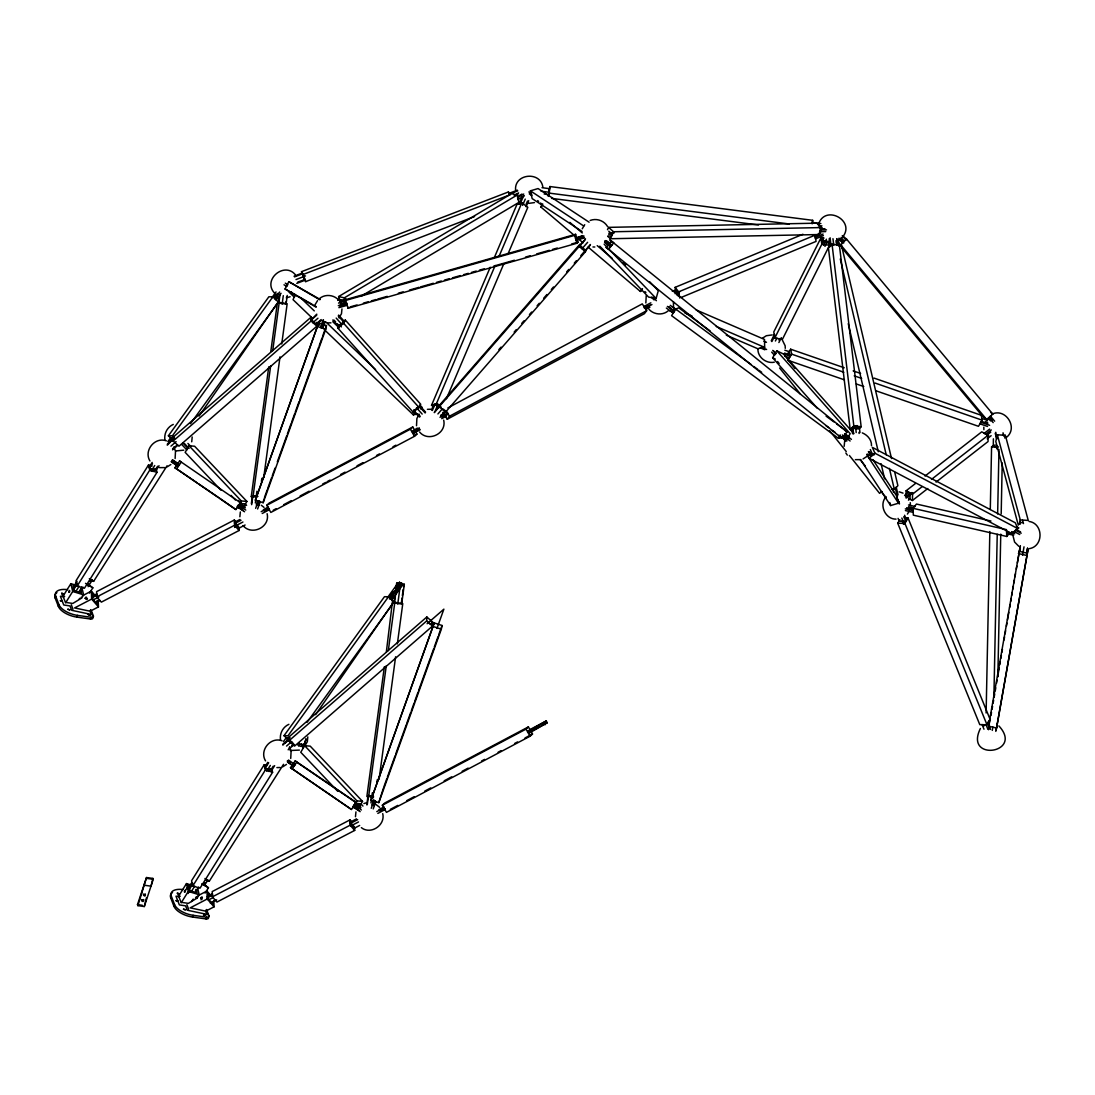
<?xml version="1.0" encoding="UTF-8"?>
<svg xmlns="http://www.w3.org/2000/svg" width="1095" height="1095" viewBox="0 0 1095 1095"><rect width="100%" height="100%" fill="white"/><g stroke="black" fill="none" stroke-linecap="round" stroke-linejoin="round"><path stroke-width="1.5" d="M986.116 712.954L989.839 531.527M990.291 509.49L991.577 446.76L995.15 444.94M998.311 446.842L993.261 446.13L993.411 438.821M997.025 449.046L997.093 445.638M993.89 697.05L997.23 534.278M997.641 513.925L998.968 449.497M997.846 676.587L1000.762 534.155M1001.186 513.815L1002.226 462.952M906.03 495.556L906.126 490.779L915.584 483.401M908.453 500.169L910.027 498.95L910.15 493.174L908.535 492.326L904.593 495.392M909.206 498.827L912.422 500.497L912.559 494.132L922.017 486.755M925.029 476.038L981.75 431.841L988.183 435.18L988.046 441.559L936.061 482.074M173.147 441.052L173.297 437.069L311.226 317.044L311.076 321.027L173.147 441.052L178.978 446.199L316.907 326.173L317.057 322.19M288.751 740.959L288.902 736.99L426.831 616.964L432.662 622.111L432.511 626.08L294.582 746.106L288.751 740.959L426.68 620.933L426.831 616.964M282.866 745.134L289.121 738.714L282.893 744.135M321.136 320.575L316.688 324.435L311.404 319.781L316.77 314.142M316.688 324.435L317.618 322.655M141.406 899.543L142.336 900.583L143.596 899.57M145.402 894.136L144.129 895.149L143.226 894.04M548.978 192.871L548.814 195.868L547.568 195.704M542.011 187.697L549.457 188.655L549.129 194.65L544.147 194.007M548.732 196.375L549.95 186.547L812.682 220.314L812.504 223.626M175.118 458.518L175.501 451.208L173.913 447.034M191.721 441.819L192.186 437.001M239.86 516.785L240.339 511.967M290.722 758.438L291.106 751.129L289.532 746.941M341.955 308.941L341.476 313.759L338.998 317.878M307.791 736.921L307.325 741.739L304.834 745.859M355.464 816.706L355.943 811.888M515.581 189.996C514.185 173.599 540.355 170.943 542.833 186.916M646.228 295.65L645.845 302.959M844.163 446.322L844.628 441.504M253.903 497.089L251.261 496.637L268.754 366.811M270.78 351.714L277.295 303.411L279.225 302.371L287.164 303.726L281.743 343.981M251.357 503.7L252.356 496.309L257.147 496.788M279.389 295.691L278.39 303.082L284.632 303.808M251.672 504.672L252.835 496.049M278.869 302.822L280.033 294.199M251.261 496.637L253.178 495.597L270.67 365.771M272.71 350.674L279.225 302.371M255.354 503.016L256.942 491.217M282.154 304.095L283.29 295.664M261.431 481.389L261.842 478.364M258.721 503.7L259.05 501.236M285.576 304.314L285.918 301.85M286.411 298.155L286.575 296.923M259.036 504.672L259.364 502.208M286.069 304.054L287.232 295.431M263.731 477.625L280.005 356.861M384.359 666.732L366.866 796.558L368.782 795.518L373.559 796.325M386.384 651.634L392.503 601.1M366.798 804.852L367.961 796.229L372.752 796.708M394.994 595.612L393.995 603.003L401.673 603.975L404.329 584.265L396.65 583.307L395.487 591.916M367.277 804.592L368.44 795.969M394.487 602.743L395.637 594.12M395.815 592.888L397.129 583.033M368.782 795.518L386.289 665.692M388.314 650.594L394.83 602.291L402.768 603.646L397.348 643.901M370.959 802.936L372.327 792.821M397.759 604.016L400.483 583.786L389.491 598.992M376.844 782.815L377.241 779.791M401.359 603.003L402.016 598.075M402.344 595.612L403.179 589.452M403.507 586.988L404.329 584.265M374.641 804.579L374.805 803.347M374.969 802.115L375.133 800.897M379.116 779.161L395.61 656.781M996.217 729.886L1028.054 549.375L996.559 728.024L988.525 726.177L1020.034 547.527M988.539 729.722L989.387 724.835M990.975 715.555L991.509 712.462M992.043 709.382L992.576 706.302M993.11 703.223L993.644 700.129M994.178 697.05L994.712 693.97M995.245 690.89L995.779 687.797M996.573 683.184L997.107 680.091M997.641 677.011L999.242 667.758M999.776 664.679L1000.31 661.599M1000.844 658.519L1001.377 655.426M1001.898 652.346L1002.431 649.267M1004.033 640.014L1004.567 636.934M1005.101 633.854L1005.634 630.761M1006.428 626.148L1006.962 623.055M1007.496 619.975L1008.837 612.269M1009.631 607.643L1010.165 604.563M1010.699 601.483L1011.232 598.39M1011.766 595.31L1012.3 592.231M1012.834 589.151L1013.368 586.071M1013.902 582.978L1014.435 579.898M1014.969 576.819L1015.503 573.739M1016.297 569.113L1016.831 566.019M1017.364 562.939L1017.898 559.86M1018.158 558.313L1020.362 545.666M988.812 729.024L989.374 725.766M1019.938 549.047L1019.377 551.374L1026.645 553.043L1027.616 548.266M1020.075 548.225L1020.348 546.597M992.275 730.406L992.864 727.039M1022.566 555.247L1024.017 546.829M995.807 731.392L997.203 724.178M1026.645 553.043L1027.493 548.157M323.86 324.722L326.461 325.571L325.735 329.253L263.183 502.714L255.354 500.169L318.631 323.025L322.546 324.298M263.183 502.714L263.909 499.033M255.354 500.169L318.631 323.025M325.119 321.793L322.833 328.13L320.862 327.487L323.052 319.918M370.959 800.089L434.25 622.932L442.065 625.491L441.34 629.173L378.788 802.635L370.959 800.089L434.25 622.932M378.788 802.635L383.428 788.099M997.353 434.783L1020.253 519.892L1028.246 520.44L1005.347 435.331L997.353 434.783L995.807 441.518L1018.295 525.107M1004.731 438.027L1005.347 435.331M1019.322 523.93L1020.253 519.892M1019.664 524.135L1020.047 522.438L1022.949 522.63M549.115 189.75L549.95 186.547M549.142 189.873L549.457 188.655M811.888 223.64L812.682 220.314M988.525 726.177L990.181 720.168M599.814 246.17L648.555 297.073L656.124 298.456L658.287 290.736L649.622 281.689M146.511 877.533L137.902 905.647L144.294 906.537L153.245 879.285L152.917 878.423L146.511 877.533L137.491 904.607L137.902 905.647M86.3 599.485L87.052 598.568M91.556 611.188L93.39 615.951L92.815 617.703A3.244 1.533 18.3 0 1 90.433 619.003L76.924 617.128A16.233 7.665 18.3 0 1 58.363 606.384L55.106 597.938L55.694 596.186A16.233 7.665 18.3 0 1 67.603 589.671M58.363 606.384L58.938 604.632L55.694 596.186M76.924 617.128L77.499 615.376A16.233 7.665 18.3 0 1 58.938 604.632M90.433 619.003L91.008 617.251A3.244 1.533 18.3 0 0 93.39 615.951M146.484 897.667L144.294 906.537M206.544 909.507L208.994 915.872L208.42 917.624A3.244 1.533 18.3 0 1 206.038 918.924L192.528 917.049A16.233 7.665 18.3 0 1 173.968 906.304L170.71 897.859L171.299 896.107A16.233 7.665 18.3 0 1 183.207 889.592M173.968 906.304L174.543 904.552L171.299 896.107M192.528 917.049L193.103 915.297A16.233 7.665 18.3 0 1 174.543 904.552M206.038 918.924L206.613 917.172A3.244 1.533 18.3 0 0 208.994 915.872M303.069 747.721L306.025 738.783L304.711 744.586A13.441 9.841 -85 0 1 303.739 746.256L301.522 743.916M152.917 878.423L151.028 886.17L144.636 885.28L144.239 884.24M440.053 405.684L434.277 412.651M434.482 412.076L579.145 246.471L579.953 244.171L440.053 404.589L439.246 406.888L445.583 412.09L445.993 410.926M590.26 245.102L585.483 250.563L579.748 245.855L585.51 238.902M585.483 250.563L579.953 245.28M445.583 412.09L585.483 251.672L586.29 249.373M256.312 505L257.831 500.771M255.641 508.34L258.31 500.949L260.281 501.592L257.612 508.983M320.862 327.487L323.531 320.096M257.599 505.247L258.748 502.044M321.903 326.912L323.641 322.094M258.283 505.644L258.666 504.59M259.05 503.536L259.419 502.468M323.504 324.791L324.64 321.615M264.47 497.486L267.262 489.739M267.823 488.192L271.724 477.352M272.285 475.791L275.078 468.058M277.309 461.857L286.808 435.536M287.369 433.976L291.27 423.135M291.831 421.589L294.623 413.842M295.185 412.295L299.099 401.454M299.647 399.908L302.439 392.161M303 390.614L310.829 368.933M311.377 367.386L318.645 347.252M319.206 345.705L321.998 337.958M322.546 336.411L326.461 325.571M371.917 804.921L373.819 799.637M371.26 808.261L373.915 800.869L375.886 801.499L373.231 808.904M436.932 628.434L443.886 609.149L427.118 623.739M373.888 805.564L374.654 803.443M375.024 802.389L375.407 801.335M383.975 786.552L386.768 778.819M387.329 777.258L395.158 755.577M395.706 754.031L406.327 724.603M406.875 723.056L410.789 712.215M411.35 710.669L414.143 702.922M414.704 701.375L418.057 692.081M418.605 690.534L430.335 658.013M430.896 656.466L433.688 648.719M434.25 647.172L438.151 636.332M438.712 634.785L442.065 625.491M295.226 294.473L293.063 299.688L312.718 318.522M324.284 329.595L413.335 414.854L414.95 410.94M421.014 409.27L421.917 407.094L419.768 405.041M433.538 406.82L431.539 405.287L490.231 267.248M494.228 257.831L516.908 204.505L521.836 202.767L527.817 207.325L507.806 254.396M431.512 409.927L433.661 404.863L434.907 404.411L438.958 407.518M522.041 196.977L519.03 204.067L520.276 203.629L523.725 195.526M432.32 410.502L434.907 404.411M431.539 405.287L436.467 403.549L495.159 265.51M499.156 256.093L521.836 202.767M435.427 410.392L438.082 404.137M522.602 205.354L525.258 199.098M438.178 408.298L439.519 405.15M526.161 204.149L526.599 203.136M527.024 202.123L527.462 201.11M526.12 206.75L528.707 200.672M446.445 398.703L503.796 263.799M607.492 229.69L608.519 227.363L816.706 223.175L821.743 227.568L818.677 234.549L610.476 238.737L607.958 236.547M608.752 231.182L612.173 234.166L611.393 235.918L607.876 235.986M610.476 238.737L613.556 231.757L821.743 227.568M343.296 321.56L345.295 320.041L420.713 404.247L419.098 407.586L413.089 412.103L337.657 327.898L339.286 324.572L341.38 326.912M332.784 320L338.547 326.447L344.405 321.506L338.629 315.059M338.547 326.447L344.405 321.506M337.657 327.898L343.679 323.381L345.295 320.041M413.089 412.103L414.156 409.886M419.741 417.099L413.978 410.652L414.375 409.804M413.978 410.652L419.823 405.711L425.599 412.158M823.454 238.327L820.88 237.971L773.782 331.949L774.726 338.136L782.473 339.217L829.572 245.239L829.093 242.146M771.236 340.832L774.494 334.317L774.74 335.878L771.879 341.572M829.668 241.242L828.847 242.871L821.839 241.899L822.824 237.902M821.839 241.899L823.878 237.834M774.726 338.136L821.839 244.171L820.88 237.971M775.397 341.01L776.93 337.972M823.385 245.294L826.424 239.216M824.932 246.389L827.149 241.981M779.051 340.175L779.873 338.547M778.887 342.543L781.337 337.657M316.017 307.106L285.042 288.998L288.834 281.675L320.041 299.387M904.415 517.88L908.029 517.962L990.085 719.36L986.992 724.78L979.779 724.63L897.722 523.232L899.269 520.522M904.593 515.252L906.523 519.988L905.743 521.357L899.214 521.206L899.994 519.838M986.992 724.78L904.922 523.396L908.029 517.962M243.679 506.944L246.909 501.442L194.609 446.24L189.024 445.747L185.151 452.344L221.094 490.3M246.909 501.442L241.311 500.949L237.437 507.56L240.243 507.806M246.621 505.384L245.198 503.892L240.133 503.454L239.148 505.11L242.707 508.86M245.198 503.892L244.226 505.548L244.924 506.301M359.283 806.864L362.513 801.362L310.227 746.147L304.629 745.668L300.755 752.265L337.794 791.37M362.513 801.362L356.915 800.869L353.042 807.48L355.848 807.727M356.888 807.275L354.753 805.03L355.738 803.36L360.803 803.812L362.938 806.057M354.753 805.03L359.831 805.468L360.803 803.812M817.486 408.435L772.646 357.778L776.779 350.783L783.404 353.972L853.73 433.415M846.846 439.259L850.158 433.675L776.779 350.783M315.073 304.711L317.564 300.591M419.385 414.266L416.894 418.399L416.511 425.709M582.239 228.814L584.716 224.694M818.554 224.064C825.315 203.944 856.112 220.889 842.479 237.232M885.978 496.801C878.71 504.863 885.294 519.372 896.052 519.126M907.413 514.089L909.069 511.338M980.395 728.49C963.764 762.134 1024.29 753.374 998.886 725.917M710.08 330.854L678.79 307.859L675.642 309.036L671.591 315.675L838.469 438.356L841.617 437.165L839.016 435.249M838.469 438.356L840.495 435.03M75.541 585.1L70.874 583.662L63.072 596.132L64.646 596.364M152.137 466.059L148.523 464.937L75.966 580.829L77.184 586.017L84.411 588.261L156.982 472.369L156.065 468.468M72.749 589.288L76.759 582.868L77.061 584.183L73.625 589.671M152.191 462.405L149.317 466.99L149.632 468.29L156.174 470.316L159.049 465.745M70.874 583.662L72.708 591.478L65.864 602.414L72.763 603.454L81.523 598.157L83.59 594.845L81.755 587.029M149.632 468.29L152.492 463.719M77.184 586.017L149.741 470.125L148.523 464.937M75.514 591.998L79.114 586.249M151.124 471.247L154.724 465.498M153.04 471.521L154.847 468.619M79.292 591.314L79.867 590.397M80.441 589.48L81.016 588.562M156.448 468.099L156.174 470.316M157.023 467.182L157.598 466.265M79.606 592.614L83.042 587.125M192.706 885.499L186.478 883.583L178.677 896.052L180.251 896.285M185.055 891.138L188.614 885.458L191.502 886.348M266.537 765.597L264.128 764.857L191.57 880.736L192.788 885.937L200.015 888.168L272.587 772.29L271.971 769.689M188.929 888.291L192.364 882.789L192.665 884.103L188.655 890.509M267.796 762.325L264.922 766.897L265.236 768.211L271.779 770.237L274.653 765.651M265.236 768.211L268.672 762.722M186.478 883.583L188.313 891.398L181.469 902.335L188.367 903.375L197.127 898.078L199.194 894.766L197.73 888.51M188.053 893.493L189.832 890.646L188.614 885.458M192.788 885.937L265.346 770.045L264.128 764.857M191.119 891.919L194.718 886.17M266.728 771.167L270.328 765.419M268.645 771.441L270.451 768.539M195.471 890.317L196.046 889.4M272.053 768.006L273.202 766.185M195.211 892.534L198.647 887.046M191.625 901.582L193.185 899.077M788.318 352.85L790.617 349.195L844.231 367.769M788.277 353.233L789.235 351.7L784.828 350.181M789.235 351.7L790.193 356.203L789.235 357.736L784.814 356.203M844.437 379.855L787.852 360.255L791.685 354.164L790.617 349.195M874.015 378.09L981.216 415.251L982.283 420.22L978.451 426.297L875.699 390.696M74.474 585.387L77.047 581.336M87.983 584.99L88.668 583.922M90.009 581.801L90.68 580.747M88.106 586.66L92.158 580.295L91.364 579.679M90.515 579.515L93.623 581.377L167.042 465.799M89.503 593.12L92.842 587.851L88.106 584.21M190.078 885.307L191.803 882.597M204.272 883.843L204.943 882.789M206.284 880.667L206.969 879.6L209.227 881.283L283.537 764.31M204.382 885.513L207.763 880.216L204.943 878.532M205.107 893.041L208.447 887.771L203.711 884.13M79.21 599.047L79.689 598.335M195.54 897.886L196.019 897.175M274.749 295.499L275.447 294.487M275.023 297.484L277.843 293.419M276.748 298.579L278.157 296.553M199.057 416.1L277.213 303.356M174.913 467.716L179.607 460.94L240.544 502.783L235.849 509.558L174.913 467.716L197.182 482.909M171.107 461.638L178.156 466.456L176.747 465.252L177.924 463.541L172.887 460.105M176.473 469.043L181.168 462.268L179.607 460.94M389.656 596.433L390.354 595.42M391.052 594.407L392.462 592.381M395.268 588.33L395.979 587.317M397.375 585.291L399.483 582.239L401.208 583.348L400.51 584.36M392.037 595.365L399.771 584.224L399.483 582.239M398.553 586.578L400.483 583.786M391.654 599.512L393.064 597.487M393.762 596.474L394.46 595.461M396.568 592.422L398.676 589.384M399.388 588.357L401.495 585.319L399.771 584.224M315.606 714.652L392.818 603.277L394.83 602.291M290.517 767.636L295.212 760.861L354.588 801.362L356.149 802.703L351.454 809.479L290.517 767.636L351.454 809.479M287.725 762.243L293.761 766.377L294.952 764.666L293.528 763.461M292.078 768.964L296.772 762.188L295.212 760.861M171.176 438.397L168.397 435.783L268.864 296.772L272.86 296.854L278.404 302.083L190.503 423.71M167.85 441.627L170.669 437.74L173.078 437.781M271.834 297.758L276.049 291.927M168.397 435.783L172.394 435.851L272.86 296.854M169.246 442.955L169.958 441.983M170.656 441.011L172.066 439.054L170.669 437.74M274.64 297.128L276.748 294.213M171.915 440.163L173.913 437.398M274.886 297.703L277.884 293.542M172.175 440.724L173.585 438.78M274.749 298.798L279.663 291.995M276.145 300.126L281.059 293.309M286.781 738.317L284.002 735.703L384.468 596.693L388.465 596.775L394.008 602.004L307.079 722.289M283.454 741.548L286.274 737.66L289.888 737.729L287.082 741.616M387.438 597.678L397.978 583.087L401.605 583.156L403.001 584.484L391.75 600.046M388.465 596.775L287.999 735.772L284.002 735.703M286.958 739.946L287.67 738.974L286.274 737.66M390.942 596.077L391.64 595.105M393.05 593.161L394.46 591.218M396.568 588.302L397.266 587.331M285.521 742.848L289.532 737.318M390.354 598.719L401.605 583.156M62.333 601.401L60.211 600.649L62.196 600.868M177.938 901.322L175.816 900.569L177.814 900.788M583.074 242.83L540.725 206.887L542.805 204.053M588.07 247.059L640.383 291.462L642.464 288.628M441.696 418.673L445.72 416.524L447.773 413.8L441.737 417.031M442.859 412.391L447.253 419.221L449.525 416.209L646.666 310.706L642.272 303.876L447.869 407.929M646.666 310.706L644.394 313.704L447.253 419.221M609.6 243.172L611.311 241.023L847.078 431.895L841.945 438.342L606.178 247.47L608.752 244.253M604.577 242.2L610.449 246.745L611.749 245.116L606.288 240.695M1008.536 534.333L1006.784 536.468L913.326 515.156L912.997 508.313L916.488 504.042L990.961 521.028M579.748 245.855L585.305 239.476M437.918 413.951L442.38 408.832M582.034 248.702L587.618 242.31M441.025 415.867L444.994 411.309M498.855 349.62L501.045 347.115M514.157 332.086L516.347 329.581M521.809 323.312L523.999 320.808M529.46 314.539L531.636 312.034M537.111 305.765L539.287 303.26M543.667 298.251L546.939 294.487M551.319 289.477L553.509 286.972M566.621 271.93L568.798 269.425M574.273 263.156L576.449 260.651M580.829 255.641L588.07 247.251M588.864 246.334L590.451 244.513M440.026 417.359L445.583 410.981L443.283 409.092M839.578 246.553L841.343 244.664L891.522 458.572M891.932 489.424L894.355 489.451L897.886 485.687L894.697 472.137M345.733 300.4L346.745 299.332L575.628 234.303L577.982 242.173L576.969 243.241L348.087 308.27L345.733 300.4L574.615 235.37L575.628 234.303M348.087 308.27L349.1 307.202M577.051 239.285L576.134 240.243L584.511 237.875M1006.428 437.398C1018.555 427.953 1005.853 407.887 992.221 414.006M859.356 428.569L861.163 426.749L839.386 245.129L832.036 244.212L828.422 247.867L850.199 429.486L853.142 429.856M850.199 429.486L853.813 425.832L832.036 244.212M852.567 433.757L851.896 428.159L852.8 427.242L859.465 428.063L859.999 432.552M858.562 428.994L859.465 428.063M168.808 441.189L170.108 439.889M173.393 448.279L175.118 446.541L172.586 448.868M838.838 239.408L842.685 242.529L844.163 241.078L841.111 237.437M838.578 243.131L840.714 244.856L846.544 239.08L992.768 414.061L986.937 419.837L982.694 416.387L841.945 247.963M266.728 505.329L269.11 503.125L412.774 426.982L416.908 434.085L414.526 436.289L270.848 512.433L266.728 505.329L410.406 429.185L412.774 426.982M382.333 805.249L384.715 803.046L528.392 726.902L532.512 734.006L530.131 736.196L386.453 812.353L382.333 805.249L526.011 729.106L528.392 726.902M546.254 720.948L529.816 729.667L527.667 731.652L546.254 720.948L547.295 722.741L528.693 733.445M867.13 454.001L871.168 456.122L872.633 454.836L870.32 449.552M869.129 458.312L874.919 453.207L1017.83 528.611L1012.04 533.73L869.129 458.312L867.842 455.397M167.289 444.214L173.516 438.794L167.261 445.213M311.404 319.781L316.729 315.141M170.957 446.144L176.103 441.655M312.8 322.696L317.961 318.221M176.131 445.774L177.02 445.008M318.508 321.889L321.163 319.576M172.545 449.867L177.869 445.241M286.562 746.065L291.708 741.575M430.198 624.246L432.662 622.111M289.08 748.022L289.97 747.242M291.735 745.695L292.625 744.928M288.149 749.788L294.363 744.381M540.725 206.887L542.436 205.477M640.383 291.462L642.081 290.052M881.845 491.491L879.586 493.339L849.378 455.465M897.517 500.908L898.311 500.292M989.647 429.103L984.145 433.387L985.774 434.236L991.276 429.938M898.352 502.372L899.146 501.756M905.428 496.856L910.15 493.174M909.534 494.379L911.902 492.545M906.099 498.115L912.819 492.873M986.718 435.276L990.756 432.128M931.475 479.391L988.183 435.18M987.95 436.097L988.73 435.481M987.211 438.78L991.139 435.714M912.422 500.497L927.78 488.521M319.329 298.73C324.887 293.761 333.92 294.664 338.793 300.167M173.27 424.422C167.248 427.091 163.867 433.62 164.934 440.08M167.179 466.881L170.875 464.513M668.374 310.679C662.817 315.661 653.783 314.744 648.911 309.255M762.64 338.095L766.336 335.727L772.235 334.933M288.875 724.329C282.866 727.012 279.471 733.54 280.539 740.001M282.784 766.801L286.479 764.419M863.079 458.914L866.775 456.533M339.614 300.988L338.629 296.553L511.57 193.692L517.251 194.992L518.907 202.383L360.83 296.403M337.766 300.427L339.518 299.373L344.665 300.564L345.076 302.425L340.696 305.026M514.212 195.485L518.592 192.871M338.629 296.553L344.309 297.854L517.251 194.992M338.547 303.123L345.883 298.771M517.511 196.689L521.918 194.061M340.285 303.164L344.665 300.564M523.738 194.048L517.606 197.702L518.017 199.564L524.149 195.909M440.628 415.32L446.664 412.09M650.854 302.809L643.805 306.573L644.914 308.297L651.963 304.519M441.586 416.415L444.611 414.8L445.72 416.524M644.763 307.681L645.776 307.134M646.775 306.6L647.788 306.066M442.093 416.497L448.088 413.294M644.435 308.201L650.43 304.985M645.872 309.392L649.896 307.243M263.347 509.709L268.48 506.985M417.291 428.104L412.048 431.731L419.248 427.926M261.185 511.693L268.385 507.888L269.425 509.668L262.225 513.487M264.1 510.9L267.112 509.298M413.499 431.717L419.536 428.515M266.441 510.407L267.467 509.859M416.278 430.992L413.089 433.524L420.288 429.705M417.304 430.445L418.331 429.897M273.23 510.229L276.227 508.641M283.714 504.672L291.188 500.716M300.167 495.953L309.146 491.19M322.614 484.058L325.612 482.471M327.104 481.677L330.101 480.089M340.572 474.532L345.062 472.15M357.038 465.813L363.02 462.637M376.488 455.506L379.486 453.919M392.954 446.774L395.952 445.186M413.91 435.673L416.908 434.085M378.952 809.616L384.085 806.892M376.789 811.614L383.989 807.795L385.029 809.588L377.83 813.407M379.705 810.82L382.73 809.219M527.598 732.432L539.671 726.04M542.682 724.438L545.707 722.837M382.046 810.327L383.072 809.78M384.099 809.232L385.125 808.685M531.883 730.912L530.856 731.446L529.816 729.667M532.909 730.365L533.936 729.817M534.962 729.27L535.989 728.722M537.015 728.189L538.042 727.641M539.082 727.094L540.109 726.546M541.135 725.999L542.162 725.465M543.188 724.917L547.295 722.741M390.34 809.356L397.813 805.386M406.792 800.623L414.28 796.667M424.75 791.11L430.746 787.935M444.214 780.803L451.687 776.834M462.172 771.277L468.154 768.115M481.622 760.97L484.62 759.382M498.088 752.251L501.086 750.664M514.554 743.519L517.538 741.931M525.025 737.962L532.512 734.006M82.385 595.776L91.35 591.108L95.238 595.598M235.863 521.74L234.344 520.002L96.606 591.642L96.812 596.926L101.342 602.14L239.08 530.5L238.984 527.858M86.382 599.335L87.436 598.787M91.638 596.597L96.894 593.86L96.949 595.201L91.693 597.938M245.102 524.998L238.792 528.269L234.686 523.547L234.645 522.219L239.901 519.482M234.686 523.547L240.996 520.276M91.35 591.108L91.651 599.061L74.597 607.93L90.461 611.297M96.812 596.926L234.549 525.285L234.344 520.002M92.774 600.115L98.837 596.967M235.329 525.97L242.926 522.014M234.576 527.448L237.437 525.956M95.785 602.647L100.001 600.471M98.222 600.539L98.454 606.904L91.145 610.709L90.817 609.86M197.99 895.683L206.955 891.029L210.842 895.505M351.468 821.647L349.962 819.909L212.211 891.563L212.416 896.846L216.947 902.061L354.684 830.421L354.588 827.765M200.933 899.803L201.986 899.255M207.242 896.518L212.498 893.78L212.553 895.121L207.297 897.845M359.653 825.452L354.397 828.19L350.29 823.467L350.249 822.14L356.546 818.855M350.29 823.467L357.654 819.649M206.955 891.029L207.256 898.981L190.202 907.851L206.065 911.218M212.416 896.846L350.154 825.206L349.962 819.909M208.379 900.035L212.923 897.667M350.947 825.876L358.53 821.934M210.35 903.115L216.659 899.83M206.75 910.629L214.059 906.824L213.826 900.46M993.261 446.13L994.164 445.665M675.656 290.462L675.122 287.355L802.922 234.262M672.316 291.297L675.697 289.888L678.886 293.939L676.642 294.883M674.835 291.927L675.971 291.448L679.16 295.513L678.038 295.978M675.122 287.355L678.654 291.831L814.981 235.192L816.062 241.406L681.158 297.457M675.095 293.665L679.79 291.722M814.529 235.74L820.785 233.139M823.098 234.029L815.214 237.3L815.488 238.874L823.372 235.603M301.522 271.669L508.422 191.953L510.106 194.732L303.205 274.448L301.522 271.669L302.357 274.065M294.076 276.2L302.275 273.052L302.699 273.75L304.971 280.238L296.772 283.4M509.161 193.322L517.36 190.16M294.5 276.898L302.699 273.75M509.586 194.02L517.784 190.872M295.992 279.581L305.519 275.913M514.965 195.211L518.14 193.979M297.525 282.25L301.029 280.895M302.206 280.443L304.547 279.54L302.275 273.052M304.04 278.842L305.724 281.62L474.573 216.55M203.369 915.967L204.19 915.967M860.56 459.626L890.618 505.561L898.489 503.207L896.394 495.57L872.852 459.558M582.075 231.497L532.156 198.592L530.391 190.831L538.083 188.559L589.124 222.203M340.408 304.369L346.39 302.658M582.444 235.603L575.546 238.272L583.909 235.89M338.287 305.669L346.663 303.288L347.252 305.272L338.889 307.654M339.751 305.984L344.665 304.574M340.997 306.34L342.188 306.011M344.583 305.327L345.787 304.985M578.242 238.943L580.637 238.258M581.842 237.916L584.224 237.245M350.687 306.751L357.052 304.944M363.403 303.137L368.18 301.782M371.356 300.879L376.119 299.524M377.707 299.072L387.247 296.362M398.375 293.2L403.138 291.845M409.503 290.038L419.043 287.328M420.631 286.876L433.346 283.263M436.522 282.359L441.285 281.004M444.474 280.101L449.237 278.746M452.413 277.843L460.365 275.584M463.541 274.681L468.304 273.326M471.493 272.422L476.257 271.067M479.432 270.164L484.209 268.809M493.736 266.099L514.404 260.24M525.532 257.079L530.295 255.724M536.659 253.917L549.375 250.303M552.551 249.4L557.314 248.045M571.617 243.98L577.982 242.173M534.497 202.589L528.611 203.383M287.561 297.47L290.134 296.745M590.178 220.451C596.488 218.028 603.975 220.56 607.438 226.364M183.768 450.168L176.049 450.921M299.373 750.089L290.148 750.499M1029.259 548.663C1043.822 546.391 1043.453 523.437 1029.054 521.439M363.896 803.538L366.455 802.813M413.335 414.854L417.742 413.924M696.174 309.94L764.515 339.45L764.652 347.375L757.63 348.675L726.3 335.152M327.638 322.915L330.964 322.833M774.274 362.212C766.254 363.868 757.576 357.257 757.918 348.894M427.42 409.325L430.732 409.243M164.606 467.592L159.446 467.633M860.519 459.626L855.359 459.654M276.898 767.595L280.21 767.513M818.43 225.94L821.948 225.871M609.039 233.057L614.131 232.961M819.854 228.828L824.959 228.718M608.656 234.234L612.173 234.166M826.506 229.854L820.36 229.977L819.58 231.729L825.739 231.606M837.73 244.623L841.343 244.664M897.722 523.232L904.922 523.396M592.956 246.964L594.804 247.018M61.881 594.736L62.976 595.146M853.813 425.832L861.163 426.749M851.896 428.159L856.892 428.788M812.203 222.422L820.894 223.544M818.102 224.434L819.347 224.598M541.081 191.228L549.526 192.309M549.58 193.172L789.317 223.982M551.606 198.387L758.506 224.981M821.606 240.339L827.204 241.119M821.839 244.171L829.572 245.239M77.499 615.376L91.008 617.251M146.839 878.395L153.245 879.285M137.491 904.607L142.295 905.278M193.103 915.297L206.613 917.172M991.577 446.76L997.518 447.595M64.016 596.802L60.376 596.255L63.743 604.987L69.984 605.932L71.668 610.298L92.076 614.637L90.365 610.189M179.101 896.641L175.98 896.175L179.361 904.908L185.589 905.852L187.272 910.219L207.68 914.544L205.969 910.109M253.178 495.597L257.955 496.405M396.65 583.307L402.399 584.278M367.961 796.229L372.273 796.968M370.835 797.228L373.477 797.68M343.118 304.602L345.965 305.245M908.48 504.987L915.31 506.533M908.563 506.711L911.984 507.478M912.997 508.313L1006.442 529.624L1006.784 536.468M906.687 507.724L913.353 509.243M1011.588 531.65L1014.914 532.403M905.319 508.86L913.285 510.667M1014.709 533.799L1006.729 531.992L1006.825 533.703L1013.655 535.263M905.401 510.571L913.367 512.392M1018.377 553.536L1026.398 555.384M899.173 491.819L903.033 493.133M166.399 440.847C154.901 436.59 143.513 450.497 149.933 460.968M282.004 740.768C270.506 736.511 259.118 750.417 265.537 760.888M149.741 470.125L156.982 472.369M75.897 586.427L73.009 585.538L74.227 590.725L81.468 592.97L80.551 589.069M72.708 591.478L83.59 594.845M265.346 770.045L272.587 772.29M189.832 890.646L197.073 892.89L196.457 890.29M188.313 891.398L199.194 894.766M177.883 894.724L178.718 895.176M317.906 326.707L325.735 329.253M433.511 626.627L441.34 629.173M853.156 370.876L860.602 373.45M982.037 418.523L987.553 420.439M791.685 354.164L843.793 372.232M854.223 375.845L861.669 378.418M875.069 383.058L982.283 420.22M985.486 421.589L987.69 422.355M784.499 353.083L790.96 355.314M981.339 421.301L987.799 423.532M783.582 353.918L790.193 356.203M989.62 425.312L980.791 422.259L979.833 423.792L987.553 426.461M856.345 383.989L863.791 386.562M763.872 341.161L766.5 342.297M676.381 309.269L673.534 308.037L673.425 301.7M684.922 312.951L692.04 316.031M716.253 326.474L764.652 347.375M766.623 349.483L762.024 347.485L760.245 347.813L764.857 349.811M669.36 310.569L672.207 311.788M862.299 432.881C867.473 434.975 871.812 439.903 871.497 445.733M772.646 357.778L775.287 359.05M285.042 288.998L306.833 301.193M906.126 490.779L912.559 494.132M908.398 498.102L910.027 498.95M1016.461 526.668L1018.884 527.941M1016.625 528.817L1017.433 529.241M868.376 451.592L874.399 454.781M1016.037 529.501L1020.554 531.883M868.595 452.714L872.633 454.836M1021.197 533.224L1015.544 530.254L1014.093 531.54L1019.732 534.524M288.834 281.675L319.808 299.784M285.316 283.153L287.739 284.577L286.794 286.425L284.016 284.796M308.174 301.987L312.212 304.342M313.567 305.135L316.25 306.709M89.338 578.612L92.158 580.295M85.519 583.334L92.842 587.851M206.12 879.436L209.227 881.283M201.781 883.788L208.447 887.771M92.035 614.596L90.324 612.379M207.639 914.517L205.901 912.217M530.391 190.831L583.703 225.981M528.858 191.94L531.417 193.623L531.869 195.581L529.296 193.883M238.313 504.727L243.35 508.162M172.285 459.927L179.334 464.745L177.924 463.541M238.71 505.247L245.773 510.065M171.792 460.735L177.431 464.581M238.039 505.917L242.255 508.805M171.71 461.803L176.747 465.252M237.122 506.437L243.172 510.557M237.533 506.958L244.582 511.776M198.414 483.744L218.206 497.253M219.452 498.102L235.849 509.558M296.772 762.188L356.149 802.703M288.491 760.026L294.952 764.666M353.918 804.647L361.377 809.985M287.396 760.642L290.216 762.572M353.644 805.838L356.464 807.768M287.314 761.723L291.338 764.474M352.727 806.358L353.74 807.042M354.753 807.727L358.777 810.478M353.137 806.878L360.187 811.682M611.311 241.023L613.789 242.789L608.656 249.236L606.178 247.47M611.749 245.116L605.877 240.571M844.615 430.13L847.078 431.895M839.482 436.576L841.945 438.342M826.109 416.155L833.938 421.904M836.539 423.82L845.668 430.527M675.642 309.036L751.252 364.621M753.866 366.538L757.767 369.412M759.081 370.37L761.682 372.3M670.236 305.327L676.135 309.666M844.984 433.798L848.926 436.686M669.209 306.997L671.18 308.448M673.151 309.899L674.137 310.624M846.928 437.644L847.913 438.37M669.072 307.271L674.588 311.322M667.375 306.395L674.274 311.459L673.247 313.143L666.362 308.065M843.123 435.591L848.05 439.204M842.096 437.261L847.024 440.888M825.972 425.668L828.587 427.584M832.487 430.458L835.102 432.374M375.475 804.113L379.664 807.343M361.364 827.642C370.603 835.115 385.618 825.274 382.73 813.626M436.467 403.549L441.244 407.203M92.048 580.158L93.623 581.377M88.38 584.703L90.488 586.304M203.985 884.609L206.093 886.225M1018.802 546.295L1014.586 542.039L1012.902 535.359M295.404 274.79C284.358 261.24 262.335 279.663 274.366 292.94M419.577 431.991C428.118 442.503 446.938 433.675 443.68 420.138M261.322 505.26L264.059 507.423M243.022 525.573C251.549 536.085 270.383 527.242 267.125 513.706M846.544 239.08L842.288 235.63L845.942 240.01M990.646 412.35L992.768 414.061M845.053 434.222L851.417 439.382M844.628 434.099L849.172 437.781M604.714 240.859L607.355 243.008M605.001 242.323L610.449 246.745M843.752 435.851L850.117 441.011M842.425 434.989L847.886 439.41M579.145 246.471L585.483 251.672M569.811 222.367L582.266 232.948M597.213 245.636L612.16 258.31M537.672 200.59L538.63 201.398M540.533 203.013L542.449 204.642M644.969 291.64L645.913 292.447M238.984 501.442L240.544 502.783M292.351 765.159L293.761 766.377M608.519 227.363L613.556 231.757M311.076 321.027L316.907 326.173M426.68 620.933L432.511 626.08M289.08 739.714L293.309 743.45M397.978 583.087L399.374 584.401M172.394 435.851L174.611 437.945M332.798 321.752L339.231 327.911M300.4 297.607L314.279 310.884M325.845 321.957L375.558 369.576M291.133 291.817L295.034 295.554L294.35 297.197L288.902 291.968M414.622 412.363L418.523 416.086M317.345 322.943L319.658 325.16M609.559 239.832L611.722 242.104M623.356 262.499L625.683 264.935M604.139 244.158L656.124 298.456M656.398 300.714L653.386 297.566L651.484 297.224L654.112 299.962M187.929 443.434L190.776 446.432M189.024 445.747L241.311 500.949M184.384 443.489L189.065 448.43M238.299 500.415L245.335 507.834M182.865 442.996L187.834 448.238L186.862 449.908L181.893 444.652M240.133 503.454L243.679 507.19M231.059 495.392L235.411 499.991M303.972 743.806L304.711 744.586A13.92 5.16 30.4 0 1 302.494 744.668L300.345 744.271A7.008 5.379 -89.3 0 1 299.756 743.97M304.629 745.668L356.915 800.869M359.831 805.468L360.529 806.221M301.152 744.641L303.507 747.119M355.081 801.567L360.939 807.754M355.738 803.36L359.995 807.864M357.6 808.028L358.311 808.781M297.772 744.751C298.538 747.379 300.879 743.081 298.689 742.834M338.218 315.894L343.994 322.341M419.412 406.546L425.188 412.993M343.679 323.381L419.098 407.586M336.192 318.084L341.859 324.394M416.524 407.764L422.177 414.074M334.016 320.082L335.659 321.916M337.315 323.764L338.957 325.598M418.509 414.416L420.151 416.251M773.837 351.139L776.068 353.671M772.728 350.373L775.547 353.548L774.507 355.314L771.688 352.125M846.517 436.946L848.557 439.259M842.958 437.206L846.011 440.669M234.645 522.219L238.737 526.941L238.792 528.269M234.549 525.285L239.08 530.5M350.249 822.14L354.342 826.862L354.397 828.19M350.154 825.206L354.684 830.421M94.348 595.844L92.541 593.764L92.733 599.047L97.263 604.262L97.113 600.293M91.651 599.061L98.454 606.904M209.953 895.765L208.146 893.671L208.337 898.968L212.868 904.183L212.772 901.527M207.256 898.981L214.059 906.824M994.657 421.164L990.386 416.059L988.922 417.524L993.179 422.615M990.195 417.318L990.811 418.044M840.481 239.025L843.752 242.939M989.839 417.756L992.029 420.37M839.03 238.162L842.685 242.529M988.114 418.044L990.551 420.959M840.714 244.856L986.937 419.837M788.715 360.72L794.956 368.55M842.452 437.425L845.586 441.34M860.164 459.613L865.365 466.141M777.587 361.514L779.147 363.485M881.489 491.792L883.843 494.735M884.637 495.72L886.197 497.691M779.599 367.988L800.431 394.104M829.586 430.663L846.257 451.551M782.104 339.532L785.17 345.828L785.266 348.319M845.833 453.001L847.311 455.109M898.406 500.976L896.805 498.54L899.529 503.809M866.802 454.795L898.489 503.207M446.007 410.762L449.525 416.209M410.406 429.185L414.526 436.289M544.105 722.933L545.146 724.726M526.011 729.106L530.131 736.196M1017.83 528.611L1015.284 522.78L872.359 447.376L874.919 453.207M869.444 452.167L871.168 456.122M989.36 723.275L988.593 721.372L987.813 722.741L990.51 729.379M903.813 516.621L905.743 521.357M901.828 518.058L904.402 524.354M985.979 724.534L987.895 729.256M902.102 520.946L903.375 524.094M983.611 725.027L983.994 725.971M898.064 518.373L899.214 521.206M982.051 724.493L983.981 729.229M81.167 597.254L81.523 598.157M196.539 896.572L197.127 898.078M71.284 604.741L73.009 609.203M186.889 904.662L188.614 909.124M65.618 602.893L63.031 596.186M178.636 896.107L181.222 902.8M508.422 191.953L509.257 194.335M303.205 274.448L305.724 281.62M302.781 275.256L303.616 277.651M574.615 235.37L576.969 243.241M889.783 502.509L890.618 505.561M1003.034 432.785L1004.005 436.385M1002.65 434.482L1002.842 435.194M1022.607 520.317L1023.496 523.588M995.793 432.279L996.765 439.027L995.204 433.25M1020.047 522.438L1020.43 523.875M838.113 239.353L839.687 246.074M898.064 494.926L896.216 487.097L895.327 488.041L897.435 496.993M836.95 239.175L838.537 245.896M897.955 499.238L898.475 501.483M898.749 502.605L899.009 503.714M840.289 258.967L886.225 454.808M889.4 468.359L894.355 489.451M892.808 488.863L893.588 492.175M848.242 323.655L878.272 451.701M881.092 463.746L884.623 478.816M271.478 768.923L271.779 770.237M344.309 297.854L345.637 303.767M339.518 299.373L339.929 301.235M787.319 357.764L787.852 360.255M678.654 291.831L679.735 298.045M675.697 289.888L675.971 291.448M828.614 241.311L828.847 242.871M836.758 238.614L837.552 245.335M835.978 240.654L836.238 242.898M836.375 244.007L836.512 245.129M858.959 432.347L859.096 433.469M856.974 425.531L857.358 428.775M832.966 238.696L833.774 245.444M855.4 425.804L856.208 432.539M830.092 237.779L831.023 245.622L830.12 246.539L829.175 238.71M852.8 427.242L853.607 433.962M983.803 427.187L983.885 429.678M910.273 502.66L910.369 505.151M303.78 746.284A13.92 5.215 30.6 0 1 300.947 746.338L299.305 745.941A12.606 8.39 58.6 0 1 298.716 745.887M170.71 897.859A16.233 7.665 18.3 0 1 172.517 892.548M55.106 597.938A16.233 7.665 18.3 0 1 56.913 592.628M68.821 591.984C70.422 593.353 69.628 587.823 68.821 591.916M184.425 891.905C185.945 893.41 185.37 887.662 184.425 891.836M85.123 598.349C87.833 599.458 86.491 595.091 85.136 598.24M200.727 898.27C203.273 899.543 202.465 894.724 200.741 898.215M61.703 593.285L63.866 593.955L61.703 593.285M67.876 609.285L70.039 609.956L67.904 609.19M88.106 614.555L90.269 615.226L88.12 614.5M177.308 893.205L179.47 893.876L177.308 893.205M183.481 909.206L185.644 909.877L183.495 909.165M203.711 914.476L205.874 915.146L203.725 914.421M141.789 900.72C144.157 903.676 144.54 897.257 141.802 900.583M143.582 895.286C146.333 898.201 145.594 891.782 143.582 895.286"/></g></svg>
